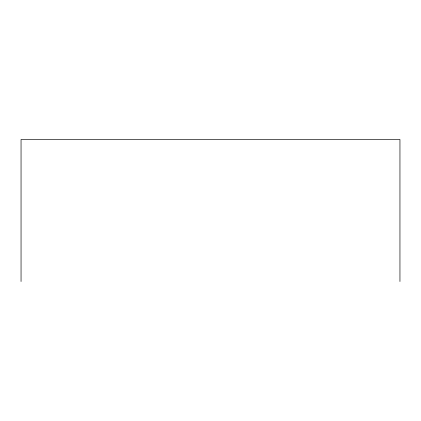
<?xml version="1.0" encoding="UTF-8"?>
<svg xmlns="http://www.w3.org/2000/svg" width="421" height="421" viewBox="0 0 421 421"><rect width="100%" height="100%" fill="white"/><g stroke="black" fill="none" stroke-linecap="round" stroke-linejoin="round"><path stroke-width="0.63" d="M399.95 281.512L399.95 139.488L21.05 139.488L21.05 281.512"/></g></svg>
